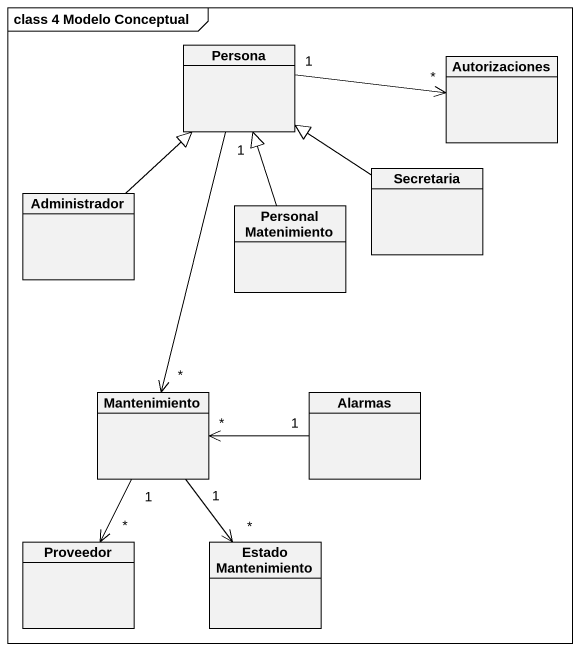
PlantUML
@startuml
mainframe class 4 Modelo Conceptual
hide circle
hide empty members
class Persona
class Autorizaciones
class Secretaria
class Administrador
class "Personal Matenimiento" as Personal_Matenimiento
class Mantenimiento
class Alarmas
class Proveedor
class "Estado Mantenimiento" as Estado_Mantenimiento
Persona "1" -right-> "*" Autorizaciones
Persona "1" --> "*" Mantenimiento
Secretaria -up-|> Persona
Administrador -up-|> Persona
Personal_Matenimiento -up-|> Persona
Mantenimiento "1" --> "*" Proveedor
Mantenimiento "1" --> "*" Estado_Mantenimiento
Alarmas "1" -left-> "*" Mantenimiento
@enduml
